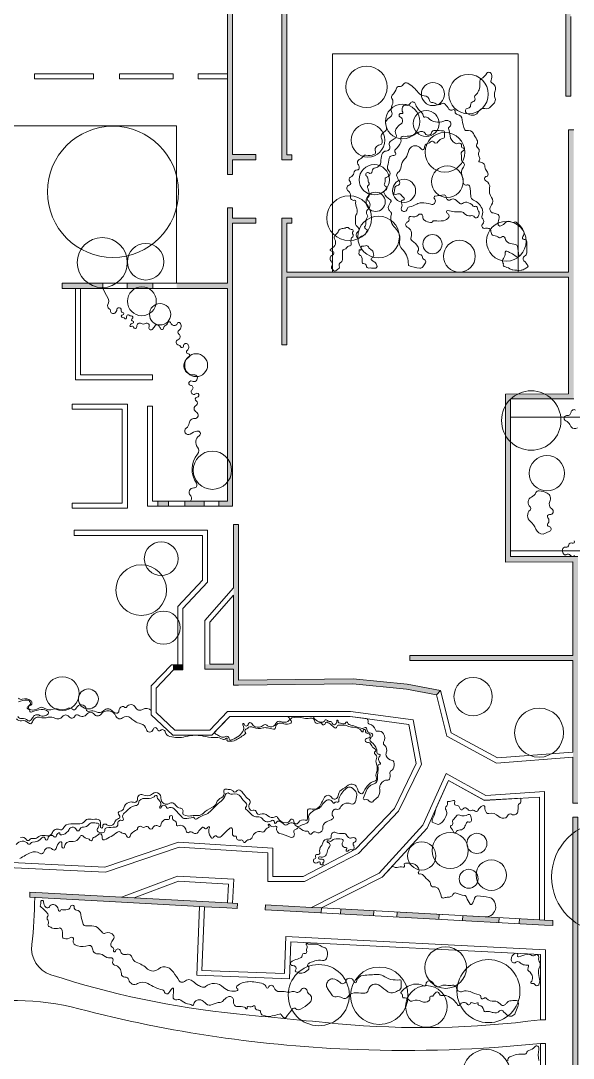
# Model space of a CAD drawing. Header units: millimetres. Extents: x 649586 to 788004, y 156365 to 293101.
# Drawn here: x 714205 to 740442, y 209742 to 258979 of the extents above; entities that cross this region are included whole.
import ezdxf

# ---------------------------------------------------------------- set-up
doc = ezdxf.new("R2010")
doc.units = ezdxf.units.MM
for name, color, linetype in [('archi', 7, 'Continuous'), ('rock', 30, 'Continuous'), ('water', 130, 'Continuous')]:
    doc.layers.add(name, color=color, linetype=linetype)
for name, color, linetype, lineweight in [('archiw', 255, 'Continuous', 0), ('plant', 90, 'Continuous', 0), ('road', 50, 'Continuous', 0)]:
    doc.layers.add(name, color=color, linetype=linetype, lineweight=lineweight)

msp = doc.modelspace()

# ---------------------------------------------------------------- hatches: boundary and pattern name
at = {"layer": 'archiw', "lineweight": 15}
h = msp.add_hatch(color=0, dxfattribs=at)
h.dxf.hatch_style = 1
h.paths.add_polyline_path([(661537, 169234), (661298, 169215), (661383, 168167), (661622, 168187)])
h.paths.add_polyline_path([(661817, 184138), (661577, 184127), (661602, 183578), (661842, 183588)])
h.paths.add_polyline_path([(661769, 185224), (661529, 185213), (661552, 184686), (661792, 184697)])
h.paths.add_polyline_path([(661125, 192974), (661365, 192988), (661314, 193881), (661074, 193868)])
h.paths.add_polyline_path([(661186, 196156), (660946, 196142), (660992, 195335), (661231, 195349)])
h.paths.add_polyline_path([(763625, 292227), (763625, 259422), (762122, 259422), (762122, 259182), (763625, 259182), (763625, 255406), (763865, 255406), (763865, 292227), (763865, 292467), (740086, 292467), (740086, 292227), (740086, 269506), (726598, 269506), (726598, 269035), (724257, 269035), (724257, 284312), (704266, 284312), (704266, 279065), (668998, 279065), (667715, 277743), (665356, 262079), (663663, 258059), (663663, 234492), (660462, 230565), (653640, 230565), (653640, 207333), (657864, 207333), (657864, 201885), (660763, 201885), (660872, 197588), (656789, 197450), (657658, 181179), (660398, 181179), (661138, 171221), (657138, 170775), (657576, 163625), (702454, 162314), (703246, 163037), (704943, 162990), (707445, 162920), (707452, 163160), (705189, 163223), (705263, 165876), (705270, 166116), (705315, 167725), (707292, 167670), (707298, 167909), (706089, 167943), (706115, 168857), (705875, 168863), (705849, 167950), (705081, 167971), (704949, 163230), (703156, 163280), (702364, 162556), (661981, 163737), (661886, 164916), (661646, 164897), (661739, 163744), (657802, 163859), (657629, 166687), (660311, 166936), (660288, 167175), (657614, 166927), (657391, 170562), (661156, 170981), (661240, 169934), (661479, 169953), (661394, 171008), (660639, 181179), (661950, 181179), (661931, 181589), (661692, 181578), (661699, 181419), (660621, 181419), (657886, 181419), (657669, 185465), (659444, 185526), (659664, 182433), (661649, 182522), (661660, 182289), (661899, 182300), (661870, 182963), (661630, 182953), (661639, 182762), (659887, 182684), (659667, 185773), (657657, 185705), (657580, 187139), (661433, 187344), (661446, 187062), (661686, 187072), (661662, 187597), (657567, 187378), (657431, 189926), (661524, 190161), (661424, 191931), (661185, 191918), (661271, 190387), (657419, 190166), (657042, 197218), (660878, 197348), (660894, 197064), (661133, 197077), (661118, 197356), (660997, 202125), (658104, 202125), (658104, 207573), (653880, 207573), (653880, 230325), (660576, 230325), (663903, 234407), (663903, 258011), (665589, 262013), (667941, 277631), (669100, 278825), (704266, 278825), (704266, 254756), (702638, 254756), (702638, 254516), (702638, 253640), (702878, 253640), (702878, 254516), (704266, 254516), (704266, 251633), (704506, 251633), (704506, 265403), (724017, 265403), (724017, 251681), (724257, 251681), (724257, 252385), (725370, 252385), (725370, 252625), (724257, 252625), (724257, 265883), (724017, 265883), (724017, 265643), (704506, 265643), (704506, 278825), (704506, 284072), (724017, 284072), (724017, 268795), (724017, 267474), (724257, 267474), (724257, 268181), (724497, 268181), (724497, 268795), (726598, 268795), (726598, 252382), (727078, 252382), (727078, 252622), (726838, 252622), (726838, 269266), (740086, 269266), (740086, 255406), (740326, 255406), (740326, 292227)])
h = msp.add_hatch(color=0, dxfattribs=at)
h.dxf.hatch_style = 1
h.paths.add_polyline_path([(763625, 292227), (763625, 259182), (763625, 255406), (763865, 255406), (763865, 292227), (763865, 292467), (740086, 292467), (740086, 292227), (740086, 255406), (740326, 255406), (740326, 259182), (740326, 292227)])
h = msp.add_hatch(color=0, dxfattribs=at)
h.dxf.hatch_style = 1
h.paths.add_polyline_path([(740662, 232779), (740662, 233019), (740662, 233306), (740662, 233546), (737465, 233546), (737465, 241038), (740463, 241038), (740463, 241278), (740463, 253800), (740223, 253800), (740223, 241278), (737225, 241252), (737225, 233280), (740422, 233306), (740422, 221849), (740662, 221849), (740662, 222089)])
h = msp.add_hatch(color=0, dxfattribs=at)
h.dxf.hatch_style = 1
h.paths.add_polyline_path([(723617, 236182), (723617, 235942), (724257, 235942), (724257, 249370), (725370, 249370), (725370, 249609), (724257, 249609), (724257, 250101), (724017, 250101), (724017, 246519), (721610, 246519), (721610, 246279), (724017, 246279), (724017, 236182)])
h = msp.add_hatch(color=0, dxfattribs=at)
h.dxf.hatch_style = 1
h.paths.add_polyline_path([(740223, 247046), (726838, 247046), (726838, 249369), (727078, 249369), (727078, 249609), (726598, 249609), (726598, 243598), (726838, 243598), (726838, 246806), (740223, 246806)])
h = msp.add_hatch(color=0, dxfattribs=at)
h.dxf.hatch_style = 1
h.paths.add_polyline_path([(718097, 246519), (716168, 246519), (716168, 246279), (716800, 246279), (717040, 246279), (718097, 246279)])
h.paths.add_polyline_path([(720485, 246519), (719266, 246519), (719266, 246279), (720485, 246279)])
h = msp.add_hatch(color=0, dxfattribs=at)
h.dxf.hatch_style = 1
h.paths.add_polyline_path([(721225, 236182), (720710, 236182), (720710, 235942), (721225, 235942)])
h.paths.add_polyline_path([(722911, 236182), (721994, 236182), (721994, 235942), (722911, 235942)])
h = msp.add_hatch(color=0, dxfattribs=at)
h.dxf.hatch_style = 1
h.paths.add_polyline_path([(724553, 235077), (724313, 235077), (724313, 228441), (722940, 228441), (722940, 228201), (724313, 228201), (724313, 227447), (724547, 227447), (729981, 227507), (732525, 227254), (733948, 226989), (734143, 227196), (732559, 227491), (729992, 227747), (724553, 227687)])
h = msp.add_hatch(color=0, dxfattribs=at)
h.dxf.hatch_style = 1
h.paths.add_polyline_path([(740422, 228852), (732688, 228852), (732688, 228612), (740422, 228612)])
h = msp.add_hatch(color=0, dxfattribs=at)
h.dxf.hatch_style = 1
h.paths.add_polyline_path([(721905, 228409), (721462, 228409), (721462, 228169), (721905, 228169)])
h = msp.add_hatch(color=0, dxfattribs=at)
h.dxf.hatch_style = 1
h.paths.add_polyline_path([(745074, 189484), (740422, 189484), (740422, 163992), (736991, 159830), (737308, 159838), (740238, 163391), (740478, 163391), (740478, 162896), (740718, 162896), (740718, 163662), (745074, 163662), (745074, 166763), (750120, 166763), (750120, 167003), (745074, 167003), (745074, 168699), (744834, 168699), (744834, 163902), (740662, 163902), (740662, 170189), (744834, 170189), (744834, 169639), (745074, 169639), (745074, 170429), (740662, 170429), (740662, 182509), (745074, 182509), (745074, 183411), (744834, 183411), (744834, 182749), (740662, 182749), (740662, 189244), (744834, 189244), (744834, 184523), (745074, 184523)])
h.paths.add_polyline_path([(740422, 190311), (740662, 190311), (740662, 221181), (740422, 221181)])
h = msp.add_hatch(color=0, dxfattribs=at)
h.dxf.hatch_style = 1
h.paths.add_polyline_path([(719584, 217355), (718983, 217387), (714645, 217621), (714632, 217381), (718419, 217177), (722686, 216947), (722926, 216934), (723998, 216876), (724489, 216849), (724502, 217089), (724266, 217102), (724026, 217115)])
h = msp.add_hatch(color=0, dxfattribs=at)
h.dxf.hatch_style = 1
h.paths.add_polyline_path([(728490, 216874), (728009, 216900), (725829, 217017), (725816, 216778), (727580, 216683), (728477, 216634)])
h = msp.add_hatch(color=0, dxfattribs=at)
h.dxf.hatch_style = 1
h.paths.add_polyline_path([(730965, 216740), (729402, 216825), (729389, 216585), (730952, 216501)])
h = msp.add_hatch(color=0, dxfattribs=at)
h.dxf.hatch_style = 1
h.paths.add_polyline_path([(736918, 216419), (735193, 216512), (735180, 216272), (736905, 216179)])
h.paths.add_polyline_path([(734076, 216572), (732085, 216680), (732072, 216440), (734063, 216333)])
h = msp.add_hatch(color=0, dxfattribs=at)
h.dxf.hatch_style = 1
h.paths.add_polyline_path([(739477, 216281), (739082, 216302), (738842, 216315), (737890, 216367), (737877, 216127), (739082, 216062), (739465, 216041)])

# ---------------------------------------------------------------- linework, layer by layer
at = {"layer": 'archi', "lineweight": 15}
for p, q in [((718893, 256458), (718893, 256218)), ((718893, 256458), (721436, 256458)), ((718893, 256218), (721436, 256218)), ((721436, 256458), (721436, 256218)), ((725370, 249609), (725370, 249370))]:
    msp.add_line(p, q, dxfattribs=at)
for points in [[(726598, 268795), (726598, 252382), (727078, 252382), (727078, 252622), (726838, 252622), (726838, 259518)], [(724017, 265403), (724017, 256458), (722627, 256458), (722627, 256218), (724017, 256218), (724017, 251681), (724257, 251681), (724257, 252385), (725370, 252385), (725370, 252625), (724257, 252625), (724257, 265883)], [(740086, 259518), (740086, 255406), (740326, 255406), (740326, 259182)], [(740662, 221849), (740422, 221849), (740422, 224028), (736796, 223750), (734436, 225028), (733948, 226989), (732525, 227254), (729981, 227507), (724553, 227447), (724553, 227447), (724313, 227447), (724313, 228201), (722940, 228201), (722940, 228441), (722940, 230521), (724313, 232074), (724313, 235077), (724553, 235077), (724553, 227687), (729992, 227747), (732559, 227491), (734143, 227196), (734643, 225189), (736848, 223994), (740422, 224268), (740422, 228612), (732688, 228612), (732688, 228852), (740422, 228852), (740422, 233306), (737225, 233280), (737225, 241252), (740223, 241278), (740223, 246806), (726838, 246806), (726838, 243598), (726598, 243598), (726598, 249609), (727078, 249609), (727078, 249369), (726838, 249369), (726838, 247046), (740223, 247046), (740223, 253800), (740463, 253800)], [(725370, 249370), (724257, 249370), (724257, 235942), (720218, 235942), (720218, 240688), (720458, 240688), (720458, 236182), (724017, 236182), (724017, 246279), (717040, 246279), (717040, 242172), (720458, 242172), (720458, 241932), (717040, 241932), (716800, 241932), (716800, 246279), (716168, 246279), (716168, 246519), (724017, 246519), (724017, 250101), (724257, 250101), (724257, 249609), (725370, 249609)], [(719028, 240543), (719028, 236089), (716655, 236089), (716655, 235849), (719028, 235849), (719268, 235849), (719268, 240543), (719268, 240783), (716655, 240783), (716655, 240543), (719028, 240543)], [(740463, 241038), (737465, 241038), (737465, 233546), (740662, 233546)], [(712565, 218847), (718230, 218568), (721726, 219756), (725936, 219491), (725936, 218132), (727677, 218132), (730250, 219464), (732150, 221460), (733235, 223699), (732835, 225803), (729862, 226202), (724027, 226202), (723181, 225318), (721529, 225318), (720643, 226148), (720643, 227312), (721462, 228169), (721905, 228169), (721905, 231084), (723071, 232336), (723071, 234796), (716742, 234796), (716742, 234556), (722831, 234556), (722831, 232431), (721665, 231178), (721665, 228409), (721359, 228409), (720403, 227409), (720403, 226044), (721434, 225078), (723283, 225078), (724130, 225962), (729846, 225962), (732632, 225588), (732984, 223732), (731951, 221599), (730104, 219659), (727619, 218372), (726176, 218372), (726176, 219716), (721694, 219998), (718196, 218810), (712501, 219090)], [(728490, 216874), (731370, 218330), (733505, 220666), (734521, 222918), (736233, 221970), (738842, 222139), (738842, 216315), (728490, 216874)], [(740422, 206095), (738007, 206226), (737895, 204168), (740422, 202334), (740422, 190311), (740662, 190311), (740662, 221181), (740422, 221181), (740422, 206095)], [(724026, 217115), (719584, 217355), (721689, 218138), (724074, 218009), (724026, 217115)], [(738889, 207786), (738889, 210443), (739129, 210443), (739129, 207529)]]:
    msp.add_lwpolyline(points, dxfattribs=at)
for points in [[(717654, 256458), (717654, 256218), (714864, 256218), (714864, 256458)], [(724313, 231712), (724313, 228441), (723180, 228441), (723180, 230430)], [(739082, 216302), (739477, 216281), (739465, 216041), (739082, 216062), (727580, 216683), (725816, 216778), (725829, 217017), (728009, 216900), (731223, 218524), (733302, 220800), (734410, 223254), (736287, 222214), (739082, 222395)], [(738889, 211572), (738889, 214665), (727028, 215262), (726962, 213515), (722562, 213682), (722686, 216947), (718419, 217177), (714632, 217381), (714645, 217621), (718983, 217387), (721653, 218380), (724327, 218236), (724266, 217102), (724502, 217089), (724489, 216849), (723998, 216876), (722926, 216934), (722811, 213912), (726731, 213764), (726797, 215514), (739129, 214893), (739129, 211572)]]:
    msp.add_lwpolyline(points, close=True, dxfattribs=at)
at = {"layer": 'archiw', "lineweight": 15}
for p, q in [((724017, 256218), (724017, 256458)), ((716800, 246279), (717040, 246279)), ((718097, 246519), (718097, 246279)), ((719266, 246519), (719266, 246279)), ((720485, 246519), (720485, 246279)), ((720710, 236182), (720710, 235942)), ((721225, 236182), (721225, 235942)), ((721994, 236182), (721994, 235942)), ((722911, 236182), (722911, 235942)), ((723617, 236182), (723617, 235942)), ((721462, 228169), (721462, 228409)), ((721462, 228409), (721905, 228409)), ((733948, 226989), (734143, 227196)), ((718983, 217387), (719584, 217355)), ((718983, 217387), (719584, 217355)), ((722686, 216947), (722926, 216934)), ((722686, 216947), (722926, 216934)), ((724026, 217115), (724266, 217102)), ((728490, 216874), (728477, 216634)), ((729402, 216825), (729389, 216585)), ((730965, 216740), (730952, 216501)), ((732085, 216680), (732072, 216440)), ((734076, 216572), (734063, 216333)), ((735193, 216512), (735180, 216272)), ((736918, 216419), (736905, 216179)), ((737877, 216127), (737890, 216367)), ((738842, 216315), (739082, 216302))]:
    msp.add_line(p, q, dxfattribs=at)
msp.add_lwpolyline([(728009, 216900), (728490, 216874), (728477, 216634)], dxfattribs=at)
at = {"layer": 'plant', "lineweight": 15}
for centre, radius in [((730626, 255840), 982), ((733779, 255497), 548), ((735469, 255497), 937), ((732337, 254197), 817), ((733459, 254105), 617), ((730695, 253306), 795), ((718585, 250862), 3112), ((734350, 252735), 940), ((730992, 251434), 718), ((734464, 251343), 753), ((732408, 250909), 548), ((729804, 249608), 1065), ((731060, 250384), 457), ((731197, 248718), 988), ((737265, 248516), 943), ((718079, 247505), 1187), ((733756, 248375), 457), ((720138, 247541), 867), ((735035, 247804), 754), ((719958, 245664), 686), ((720825, 245051), 506), ((722535, 242632), 544), ((738447, 240005), 1410), ((723306, 237648), 909), ((739192, 237505), 840), ((720875, 233449), 801), ((719928, 231958), 1201), ((720984, 230176), 790), ((716180, 227048), 801), ((735687, 226902), 910), ((717417, 226793), 473), ((738818, 225193), 1165), ((742038, 218345), 2622), ((734593, 219605), 858), ((735868, 219938), 478), ((733246, 219345), 672), ((736549, 218433), 724), ((735477, 218259), 449), ((734384, 214044), 987), ((728358, 212738), 1452), ((736417, 212927), 1496), ((731233, 212709), 1361), ((733470, 212201), 987), ((736318, 209022), 1136)]:
    msp.add_circle(centre, radius, dxfattribs=at)
at = {"layer": 'road', "lineweight": 15}
for points in [[(729009, 247046), (729009, 257408), (737820, 257408), (737820, 247046)], [(706812, 246526), (706812, 253991), (721595, 253991), (721595, 246519)], [(737465, 233826), (748449, 233826), (748449, 240163), (737465, 240163)]]:
    msp.add_lwpolyline(points, dxfattribs=at)
for points in [[(718097, 246279, -0.002494), (718346, 245836, -0.258542), (718346, 245514, 0.439374), (718412, 245315, -0.314899), (718470, 245218, 0.632673), (718674, 245103, 0.219071), (718771, 245270, -1.074871), (718971, 245237, 0.478871), (719046, 245140, -0.978671), (719046, 245025, 0.978671), (719046, 244888, -0.203945), (719161, 244836, 0.673068), (719220, 244858, -0.091125), (719246, 244981, -0.521479), (719347, 245003, 0.21945), (719451, 244970, -0.773335), (719499, 244847, 0.643942), (719525, 244721, -0.798291), (719525, 244621, 0.180758), (719395, 244535, 0.83169), (719454, 244472, -0.492329), (719558, 244435, 0.914102), (719722, 244472, -0.627563), (719930, 244610, 0.275324), (720127, 244610, -0.760332), (720297, 244446, 0.835244), (720442, 244331, 0.086352), (720565, 244483, -0.589294), (720773, 244483, 0.031547), (720858, 244350, 0.691235), (720992, 244387, -0.254242), (721089, 244532, 0.193514), (721193, 244654, -0.72083), (721311, 244654, 0.374288), (721538, 244521, 0.282581), (721653, 244625, -0.555343), (721752, 244652, -0.489513), (721722, 244291, 0.514981), (721714, 244112, -0.595842), (721670, 243843, 0.355705), (721584, 243706, 0.339123), (721705, 243584, -0.279439), (721791, 243513, 0.862304), (721932, 243541, -0.715529), (722138, 243623, -0.437777), (722104, 243335, 0.68384), (722143, 243182, -0.738212), (722179, 242993, 0.818688), (722417, 242177, -1.362204), (722349, 241874, 1.224771), (722283, 241673, -0.658013), (722343, 241467, 1.024121), (722507, 241279, -1.407842), (722580, 241109, 0.763122), (722544, 240928, -0.617351), (722544, 240740, 0.617351), (722544, 240406, -0.82479), (722459, 240103, 0.416924), (722204, 239884, -0.228684), (722064, 239642, 0.978754), (722245, 239365, -0.07699), (722574, 239505, -0.841086), (722677, 239274, 0.439117), (722598, 238750, -0.352275), (722598, 238403, 0.331152), (722546, 237030, -0.62451), (722419, 236806, 0.693543), (722263, 236454, -0.419421), (722263, 236182, -8.529434)], [(720403, 226242, 0.366151), (719992, 226294, -0.448928), (719657, 226386, 0.585545), (719230, 226409, -0.504509), (719131, 226401, 0.296031), (719027, 226432, 0.330332), (718867, 226219, -0.452374), (718756, 226122, -0.179358), (718524, 226246, 0.449058), (718155, 226246, -0.358776), (717781, 226187, 0.235937), (717487, 226208, -0.486056), (717315, 226305, 0.768934), (716841, 226355, -0.50135), (716660, 226304, 0.295749), (716393, 226325, -0.221615), (715996, 226301, 0.190087), (715753, 226301, -0.26359), (715322, 226361, 0.339856), (715065, 226361, -0.247664), (714648, 226290, -0.725217), (714648, 226483, 0.59281), (714690, 226707, 0.260607), (714270, 226781, -0.293628), (714097, 226823, 0.173985)], [(714867, 217369, -0.030893), (714729, 215134, 0.358935), (715635, 213707, 0.054043), (724443, 211850, 0.001654), (729276, 211382, 0.056516), (738889, 211572, 1.765437)], [(702526, 212282, 0.123369), (711143, 212162, -0.122359), (716957, 212093, 0.054937), (730191, 210151, 0.034733), (738889, 210443, 28.791105)]]:
    msp.add_lwpolyline(points, format="xyb", dxfattribs=at)
at = {"layer": 'rock', "lineweight": 15}
for points in [[(736346, 256497, -0.123693), (736056, 256216, 0.294101), (736003, 256111, -0.048734), (736003, 255837, -0.116209), (735917, 255587, -0.081279), (735795, 255448, 0.353488), (735767, 255316, -0.473224), (735693, 255143, 0.357522), (735570, 254967, -0.423165), (735448, 254828, 0.169436), (735360, 254793, 0.328696), (735330, 254653, 0.152231), (735396, 254578, 0.131757), (735671, 254498, 0.257193), (735907, 254621, -0.051709), (736007, 254743, -0.260125), (736246, 254809, 0.267871), (736520, 254889, 0.022729), (736697, 255091, 0.262428), (736730, 255293, -0.178784), (736730, 255645, 0.251496), (736689, 255933, 0.113048), (736586, 256022, -0.383732), (736537, 256157, 0.157414), (736557, 256439, 0.585264), (736346, 256497, 3.289663)], [(730112, 249745, 0.080181), (730096, 249560, -0.037727), (730096, 249375, 0.224067), (730137, 249269, -0.047735), (730252, 249134, -0.419091), (730224, 248978, 0.225485), (730137, 248828, 0.194268), (730181, 248683, 0.475744), (730299, 248683, -0.185444), (730481, 248787, 0.265876), (730575, 248862, -0.076761), (730650, 248991, 0.573964), (730613, 249091, -0.557187), (730553, 249238, 0.186672), (730597, 249400, -0.19186), (730663, 249635, 0.338231), (730663, 249763, -0.40034), (730692, 250028, 0.46523), (730692, 250455, -0.46523), (730692, 250595, 0.281573), (730757, 250791, 0.028164), (730677, 251067, -0.367189), (730717, 251172, 0.390673), (730748, 251266, -0.076079), (730688, 251486, 0.190365), (730619, 251614, -0.986592), (730735, 251756, 0.635165), (730895, 251835, -0.399274), (731051, 252006, 0.390435), (731308, 252278, -0.05985), (731353, 252626, -0.332044), (731564, 252797, 0.542255), (731721, 253058, -0.32346), (731753, 253243, -0.099431), (731944, 253368, 0.462826), (732024, 253604, -0.277256), (732024, 253830, -0.102845), (732268, 254094, 0.379831), (732320, 254319, 0.172318), (732233, 254396, -0.982183), (732304, 254579, 0.700233), (732351, 254635, -0.228087), (732332, 254882, -0.369021), (732492, 254967, 0.333806), (732709, 255066, -0.647648), (732937, 255048, 0.139285), (733239, 254623, -0.227676), (733317, 254461, 0.504547), (733391, 254406, -0.280966), (733556, 254364, 0.311159), (734297, 254219, -0.207621), (734543, 254219, -0.656149), (734543, 253934, 0.403377), (734512, 253859, -0.067352), (734596, 253514, 0.245966), (734828, 253164, 0.256833), (734987, 253164, -0.678173), (735138, 253039, 0.544559), (735222, 252937, -0.757016), (735259, 252847, 0.010433), (735158, 252765, 0.269832), (735119, 252655, -0.064725), (735134, 252413, 0.266799), (735206, 252263, -0.467704), (735229, 252033, 0.318886), (735163, 251623, -0.143713), (735212, 251339, 0.560076), (735410, 251184, -0.47576), (735530, 251114, -0.029041), (735573, 250663, 0.285687), (735705, 250466, -0.177782), (736110, 250072, -0.226742), (736110, 249730, 0.34889), (736146, 249571, -0.481083), (736146, 249339, 0.75727), (736236, 249127, -0.062558), (736421, 249127, -0.333134), (736521, 249031, 0.063451), (736578, 248837, 0.289914), (736662, 248781, -0.146022), (736914, 248697, 0.385311), (737029, 248712, -0.651197), (737202, 248660, 0.294537), (737394, 248430, 0.038694), (737702, 248360, -0.338608), (737793, 248267, 0.020383), (737859, 247854, -0.736412), (737728, 247783, 0.089493), (737487, 247945, -0.064559), (737339, 248033, 0.674076), (737202, 247955, -0.211856), (737127, 247697, 0.302286), (737104, 247497, -0.166391), (737120, 247379, 0.404119), (737160, 247318, -0.079117), (737423, 247213, 0.094551), (737579, 247156, 0.05588), (737961, 247137, 0.121893), (738103, 247182, -0.001861), (738267, 247281, 0.41917), (738286, 247358, 0.056061), (738102, 247590, -0.495849), (738133, 247807, 0.251098), (738234, 247966, 0.038218), (738234, 248500, 0.414637), (738116, 248602, -0.680122), (738048, 248741, 0.29024), (738090, 248974, 0.145594), (737727, 249424, 0.327951), (737633, 249421, -0.345112), (737526, 249421, 0.378125), (737227, 249404, -0.08286), (737004, 249246, -0.601933), (736872, 249343, -0.01942), (736925, 249626, 0.382644), (736824, 249807, 0.031489), (736637, 249858, -0.452774), (736496, 250109, -0.070291), (736564, 250242, 0.318735), (736564, 250593, -0.204773), (736470, 251027, 0.342243), (736288, 251388, -0.740351), (736318, 251592, 0.520295), (736391, 251739, 0.013115), (736279, 251932, -0.163175), (736246, 252072, 0.27708), (736184, 252204, 0.113066), (735990, 252277, -0.607452), (735968, 252337, 0.324201), (735987, 252495, -0.220848), (735968, 252769, 0.352813), (735912, 252942, -0.39877), (735869, 253123, 0.268693), (735869, 253324, -0.007248), (735698, 253629, 0.349588), (735377, 253765, -0.361079), (735291, 253804, -0.105136), (735172, 254279, 0.377719), (734940, 254524, -0.458743), (734842, 254661, 0.680768), (734716, 254750, -0.413792), (734538, 254787, 0.038692), (734360, 255016, 0.387509), (734177, 255034, -0.333887), (733920, 255034, 0.153049), (733717, 255106, -0.367628), (733612, 255201, 0.375077), (733368, 255419, -0.234943), (733078, 255567, 0.097326), (732587, 256016, 0.428293), (732368, 255957, -0.317014), (732174, 255861, 0.376447), (732050, 255782, -0.128178), (731846, 255443, 0.362739), (731831, 255290, -0.278222), (731847, 254981, 0.218597), (731826, 254624, -0.349662), (731763, 254421, 0.086462), (731535, 254200, 0.265818), (731526, 254114, -0.113478), (731575, 253851, -0.251962), (731505, 253732, 0.128698), (731335, 253558, 0.264384), (731335, 253406, -0.181163), (731368, 253199, -0.301582), (731257, 253089, 0.196476), (731061, 252958, 0.265336), (731047, 252777, -0.422667), (730996, 252640, -0.156309), (730593, 252599, 0.304537), (730470, 252549, -0.133718), (730282, 252388, 0.439713), (730218, 252179, -0.087934), (730278, 252017, -0.462624), (730179, 251896, 0.37098), (730017, 251752, -0.266692), (729863, 251551, 0.567257), (729836, 251367, -0.609206), (729795, 251170, 0.644132), (729753, 250900, -0.30582), (729864, 250632, 0.555979), (730047, 250460, -0.540418), (730112, 250402, 0.15001), (730160, 250080, -0.302392), (730112, 249745, 18.878522)], [(732617, 247365, 0.063591), (733157, 247235, 0.25479), (733299, 247293, 0.051483), (733429, 247492, 0.459746), (733368, 247644, -0.316114), (733277, 247767, 0.360747), (733183, 247876, -0.182921), (733070, 247941, -0.330454), (733066, 248039, 0.2935), (733071, 248241, 0.106938), (732795, 248530, -0.349454), (732738, 248713, 0.187206), (732738, 248987, 0.188338), (732552, 249190, -0.647696), (732560, 249417, 0.398465), (732637, 249588, -0.617155), (732729, 249682, 0.278452), (733090, 249769, -0.714794), (733304, 249662, 0.308058), (733381, 249508, 0.066841), (733660, 249398, 0.34056), (733752, 249438, -0.313375), (733855, 249490, 0.072124), (734278, 249490, 0.214893), (734531, 249651, 0.298469), (734531, 249769, 0.093291), (734439, 249864, -0.806456), (734483, 249967, 0.015208), (734800, 249916, 0.065518), (735075, 249916, -0.266667), (735263, 249838, 0.292304), (735571, 249728, -0.293676), (735755, 249662, 0.573153), (735932, 249684, 0.069714), (735976, 249846, 0.197716), (735950, 249941, -0.152468), (735895, 250092, 0.523258), (735777, 250165, -0.337331), (735689, 250187, 0.183264), (735384, 250367, 0.235979), (735189, 250309, -0.397369), (735060, 250309, 0.040061), (734836, 250489, 0.307318), (734627, 250489, -0.307318), (734465, 250489, -0.274899), (734403, 250622, 0.477288), (734311, 250713, 0.014976), (733873, 250650, 0.613348), (733844, 250555, -0.587022), (733767, 250265, -0.145571), (733675, 250268, 0.086926), (733230, 250338, 0.126273), (733017, 250279, -0.085749), (732663, 250150, 0.307524), (732550, 250040, -0.6909), (732283, 249996, -0.268084), (732283, 250113, 0.268084), (732283, 250334, -0.605385), (732370, 250472, 0.686491), (732411, 250557, 0.005376), (732249, 250726, 0.344086), (732057, 250752, -0.270885), (731943, 250752, -0.355489), (731925, 250798, 0.075798), (731962, 251005, -0.361617), (732096, 251159, 0.523514), (732184, 251343, -0.038732), (732063, 251600, -0.334019), (732112, 251771, 0.219792), (732268, 252063, -0.186257), (732427, 252410, 0.155751), (732595, 252728, -0.2745), (732861, 253035, -0.161902), (733015, 253035, -0.138087), (733236, 252885, 0.718156), (733378, 252941, -0.335315), (733520, 253151, 0.093745), (733693, 253248, -0.469399), (733817, 253226, 0.582151), (734016, 253226, -0.218738), (734251, 253395, 0.363289), (734331, 253494, -0.00803), (734331, 253703, 0.410212), (734282, 253754, -0.01398), (733875, 253778, 0.359037), (733709, 253663, -0.65455), (733413, 253623, 0.429602), (733110, 253689, -0.174219), (732366, 253496, 0.569012), (732260, 253351, -0.206082), (732260, 253224, -0.115411), (732002, 252874, 0.462308), (732002, 252715, -0.640456), (731969, 252597, 0.040242), (731786, 252553, 0.285231), (731702, 252452, -0.032948), (731624, 252080, 0.285336), (731690, 251854, -0.455084), (731687, 251615, -0.093031), (731559, 251542, 0.357957), (731507, 251458, -0.138641), (731476, 251238, 0.423118), (731521, 251125, -0.688856), (731517, 250921, 0.426682), (731460, 250794, 0.188235), (731739, 250500, -0.486613), (731770, 250363, 0.134914), (731660, 250112, 0.210524), (731691, 250000, 0.02063), (731781, 249899, -0.273105), (731805, 249797, 0.290202), (731982, 249145, -0.263103), (732198, 248486, 0.260713), (732306, 248152, -0.198914), (732608, 247493, 0.018974), (732617, 247365, 1.562243)], [(729167, 247111, -0.008837), (729303, 247217, 0.353527), (729332, 247335, -0.400459), (729389, 247500, 0.253101), (729480, 247636, 0.048809), (729480, 248016, -0.442579), (729592, 248140, 0.313908), (729682, 248203, -0.337892), (729819, 248290, 0.492036), (729899, 248377, -0.086807), (729899, 248634, -0.239935), (729955, 248709, 0.477813), (729983, 248832, -0.346916), (729983, 248978, 0.59294), (729946, 249065, -0.169908), (729789, 249138, 0.315015), (729651, 249160, -0.113898), (729470, 249119, 0.300666), (729296, 249006, -0.141346), (729160, 248840, 0.408203), (729113, 248601, -0.299557), (729113, 248306, -0.129181), (728928, 248140, 0.852429), (728958, 248048, -0.899473), (729009, 247859, 0.539764), (728946, 247568, -0.358767), (728968, 247317, 0.309621), (728968, 247234, 0.06774), (729075, 247116, 0.33805), (729167, 247111, -0.093194)], [(730353, 247837, -0.19528), (730418, 247534, 0.479673), (730487, 247455, -0.413537), (730619, 247334, 0.410829), (730717, 247244, -0.037029), (731015, 247233, 0.552925), (731120, 247365, 0.136664), (731015, 247517, 0.040609), (730874, 247614, -0.643729), (730886, 247728, 0.344898), (730967, 247850, 0.060771), (730934, 248007, 0.183039), (730846, 248115, -0.140329), (730715, 248249, 0.377561), (730571, 248303, -0.100662), (730426, 248279, 0.416378), (730367, 248223, 0.011102), (730366, 248123, -0.580202), (730328, 248100, 0.56602), (730272, 248068, -0.017483), (730264, 247934, 0.281548), (730302, 247854, 0.118578), (730353, 247837, 0.117263)], [(740647, 239658, -0.368723), (740348, 239702, -0.070914), (740275, 239814, 0.198141), (740092, 239984, -0.504826), (740031, 240193, -0.254483), (740149, 240245, 0.399852), (740339, 240399, -0.525216), (740548, 240506, 0.538387)], [(739017, 234606), (739326, 234753, 0.74567), (739293, 234970, -0.610862), (739237, 235126, 0.397805), (739237, 235384, -0.717246), (739320, 235541, 0.825275), (739422, 235818, -0.401798), (739329, 236159, 0.427651), (739200, 236564, 0.085089), (738822, 236675, 0.334826), (738665, 236583, -0.187314), (738462, 236371, 0.530246), (738388, 235910, -0.432455), (738388, 235753, 0.433179), (738389, 235230, -0.090144), (738672, 234849, 0.253762), (739017, 234606, 0.33009)], [(740061, 233619, -0.325033), (739928, 233879, -0.409797), (740085, 233995, 0.417011), (740229, 234105, -0.522293), (740397, 234192, 0.786621), (740484, 234290, -0.533941)], [(740507, 233608, -0.510763), (740314, 233608, 0.399775), (740104, 233647, 0.002553), (740061, 233619, 3.515567)], [(714095, 226655, -0.122977), (714520, 226734, -0.276617), (714651, 226644, -0.153641), (714663, 226552, -0.195424), (714636, 226510, 0.052181), (714531, 226417, 0.593938), (714567, 226309, -0.37959), (714636, 226224, 0.532178), (714705, 226172, -0.046911), (715182, 226290, -0.2233), (715508, 226192, -0.446245), (715508, 226091, -0.099057), (715334, 225988, -0.223683), (715099, 226013, 0.41943), (714793, 225935, -0.072841), (714660, 225768, -0.395871), (714545, 225768, 0.214346), (714254, 225868, -0.267552), (714062, 225957, 0.590307)], [(723413, 225213), (724130, 225962), (726839, 225962, -0.821523), (726886, 225724, -0.197864), (726551, 225724, 0.410909), (726321, 225630, -0.340699), (726039, 225471, -0.161012), (725890, 225546, 0.412931), (725727, 225546, -0.315257), (725332, 225477, -0.160714), (725174, 225627, 0.737499), (725009, 225595, -0.900364), (724815, 225595, 1.279196), (724750, 225571, -0.305136), (724750, 225242, -0.188278), (724173, 224842, -0.505445), (724097, 224907, 0.61862), (723926, 225007, -0.297374), (723691, 225007, 0.048697), (723511, 225100, -0.240873), (723413, 225213, -1.714203)], [(728086, 225962), (729846, 225962), (730611, 225859, -0.477822), (730700, 225713, 0.457594), (730767, 225594, -0.290324), (731049, 225324, 0.408048), (731156, 225257, -0.32533), (731438, 225135, -0.272644), (731438, 224746, 0.378991), (731464, 224612, -0.342137), (731563, 224235, 0.203699), (731563, 224092, 0.251008), (731837, 223872, -0.275627), (731915, 223804, -0.192927), (731891, 223476, -0.172567), (731805, 223391, 0.363587), (731739, 223250, -0.175885), (731716, 222993, -0.295659), (731641, 222946, 0.288446), (731288, 222732, 0.162512), (731254, 222490, -0.285404), (731089, 222071, 0.054566), (730924, 221918, -0.456838), (730794, 221918, 0.255096), (730542, 222013, -0.591968), (730478, 222097, 0.0279), (730603, 222420, -0.251854), (730943, 222745, 0.144664), (731083, 222832, 0.201588), (731147, 223021, -0.069909), (731170, 223346, 0.105031), (731170, 223610, -0.496695), (731241, 223693, 0.724501), (731272, 223769, -0.445402), (731261, 224078, 0.720918), (731219, 224166, -0.46556), (731116, 224260, 0.232892), (730927, 224697, 0.038559), (730839, 224760, -0.520422), (730827, 224951, 0.096919), (730911, 225050, 0.56703), (730847, 225162, -0.395009), (730637, 225367, 0.589119), (730519, 225425, -0.234444), (730359, 225401, 0.004498), (729814, 225573, -0.275202), (729720, 225676, 0.817714), (729646, 225676, -0.385684), (729555, 225609, -0.044795), (729333, 225652, -0.38533), (729271, 225753, 1.199577), (729211, 225753, -0.268791), (729153, 225593, -0.546128), (728998, 225640, 0.335806), (728888, 225724, -0.214737), (728735, 225793, 0.572659), (728649, 225777, -0.359158), (728498, 225686, -0.063134), (728302, 225741, -0.202456), (728086, 225962, -1.787828)], [(714170, 219216, -0.046801), (714694, 219504, -0.255132), (715098, 219467, 0.5299), (715318, 219556, -0.620681), (715711, 219656, 0.628082), (715889, 219703, -0.155145), (716051, 220002, -0.690538), (716161, 219949, 0.041045), (716161, 219776, 0.921146), (716287, 219776, -0.440761), (716612, 220028, 0.246657), (716937, 220132, 0.111387), (717022, 220270, -0.563628), (717151, 220298, 0.151625), (717404, 220155, -0.213433), (717481, 220099, 0.776661), (717612, 220134, -0.320841), (717666, 220213, 0.123159), (717890, 220363, -0.570779), (718055, 220330, -0.086224), (718079, 220177, 0.545586), (718182, 220109, 0.060211), (718793, 220472, -0.340516), (718958, 220472, 0.125042), (719125, 220400, -0.323767), (719228, 220297, 0.788377), (719399, 220284, -0.237444), (719659, 220548, 0.260613), (719755, 220654, -0.552498), (719955, 220724, 0.349582), (720117, 220724, -0.49384), (720291, 220681, 0.65676), (720481, 220681, -0.489985), (720743, 220748, 0.593591), (720858, 220798, -0.232151), (721008, 221045, -0.213852), (721174, 221070, 0.56983), (721272, 221164, -1.259114), (721419, 221164, 0.400009), (721509, 221012, -0.440426), (721596, 220838, 0.672307), (721663, 220775, -0.140133), (721798, 220796, -0.350592), (722066, 220520, 0.562489), (722191, 220459, -0.334347), (722398, 220445, 0.440323), (722626, 220471, -0.043014), (722811, 220684, -0.511825), (722927, 220663, 0.541193), (723040, 220648, -0.099156), (723128, 220718, -0.74164), (723172, 220672, 0.230553), (723155, 220395, 0.02627), (723241, 220215, 0.665509), (723365, 220228, -0.56233), (723520, 220267, 0.407182), (723719, 220267, -0.008441), (724134, 220659, -0.590098), (724258, 220617, -0.089221), (724258, 220397, 0.540626), (724375, 220286, -0.490152), (724450, 220225, 0.558548), (724649, 220098, -0.521394), (724765, 220033, 0.722757), (724876, 220008, -0.244673), (725043, 220110, 0.323122), (725194, 220236, -0.432215), (725639, 220481, 0.395293), (725817, 220565, -0.243985), (725945, 220676, 0.624067), (725972, 220797, -1.216997), (726016, 220834, 0.404808), (726282, 220753, -0.679029), (726363, 220683, 0.437277), (726504, 220413, -0.042454), (727006, 220232, 0.480398), (727195, 220326, 0.17497), (727177, 220462, -0.459756), (727223, 220578, 0.140836), (727342, 220661, -0.475573), (727458, 220661, 0.254474), (727814, 220515, -0.443692), (727890, 220447, 0.773432), (728034, 220411, -0.430292), (728241, 220466, 0.380174), (728502, 220512, 0.200104), (728544, 220659, -0.330151), (728719, 220967, 0.000848), (729012, 221096, 0.496724), (729039, 221211, -0.379912), (729050, 221518, -0.289994), (729202, 221556, 0.365003), (729366, 221621, -0.155676), (729567, 221817, -0.235449), (729878, 221817, 0.445491), (730085, 221899, 0.068586), (730159, 222231, 0.173583), (730115, 222395, 0.097971), (729918, 222586, 0.296041), (729727, 222586, 0.144581), (729339, 222133, 0.13703), (729313, 221958, -0.559567), (729237, 221897, 0.304268), (729099, 221863, -0.559867), (729030, 221876, 0.44906), (728746, 221983, 0.14548), (728509, 221753, -0.178602), (728287, 221564, 0.076043), (727983, 221396, 0.285678), (727879, 221117, -0.408018), (727713, 220861, 0.071342), (727440, 220758, -0.400736), (727243, 220810, 0.213841), (727091, 220913, 0.252199), (726889, 220847, -0.429549), (726704, 220847, 0.077905), (726528, 220982, 0.445701), (726342, 220917, -0.898986), (726248, 220944, 0.668388), (726131, 221020, -0.4107), (725682, 221100, 0.282169), (725448, 221200, -0.246161), (725181, 221293, 0.036349), (724897, 221557, -0.48082), (724897, 221664, 0.48082), (724897, 221869, -0.085687), (724654, 222142, 0.354467), (724267, 222277, -0.272177), (724101, 222308, 0.542939), (723931, 222259, -0.146259), (723722, 221947, 0.031279), (723194, 221451, -0.128486), (722963, 221305, 0.08936), (722566, 221096, -0.559996), (722454, 221138, 0.441348), (722391, 221177, -0.07197), (721994, 221121, -0.223513), (721848, 221191, 0.030949), (721485, 221581, 0.340292), (721207, 221610, -0.534825), (721126, 221647, 0.853167), (720881, 221647, -1.346258), (720809, 221682, 0.281505), (720848, 221881, 0.15836), (720731, 222030, -0.318596), (720691, 222134, 0.820677), (720580, 222188, -0.143518), (720482, 222115, -0.125275), (720112, 222075, 0.395946), (719795, 221853, -0.339476), (719652, 221730, 0.135326), (719475, 221671, 0.06055), (719088, 221334, 0.352298), (719076, 221123, -0.743394), (719001, 221026, 0.605277), (718813, 220861, -0.474799), (718698, 220708, 0.017908), (718280, 220677, 0.431213), (718192, 220560, -0.349792), (718135, 220456, -0.258908), (717885, 220485, -0.409501), (717858, 220638, 0.120717), (717922, 220805, 0.397394), (717856, 220896, 0.052151), (717602, 220916, 0.222151), (717443, 220836, -0.231209), (717184, 220713, 0.323216), (716993, 220577, -0.715548), (716858, 220577, 0.359453), (716648, 220706, 0.251509), (716500, 220598, -0.211371), (716219, 220358, -0.121824), (716089, 220351, -0.478533), (716059, 220407, 0.694126), (716022, 220443, 0.233178), (715887, 220271, -0.646466), (715795, 220251, 0.71483), (715492, 220154, -0.980007), (715372, 220154, 0.702531), (715213, 220208, -0.234143), (714765, 219998, 0.304918), (714671, 219937, -0.556711), (714550, 219919, 0.496295), (713996, 219890, -0.52937)], [(733748, 220950), (733981, 220848, 0.259726), (734107, 220859, 0.074204), (734281, 221021, 0.096128), (734423, 221293, 0.200876), (734400, 221511, -0.342019), (734432, 221713, 0.30269), (734467, 221867, -0.513778), (734507, 221926, 0.086862), (734752, 221978, -0.676846), (734817, 221910, 0.141151), (734802, 221811, 0.3738), (734866, 221753, -0.36436), (735073, 221577, 0.693741), (735187, 221555, -0.559324), (735430, 221555, 0.366666), (735597, 221500, -0.267025), (735778, 221475, 0.46626), (735915, 221505, -0.152267), (736136, 221726, -0.606454), (736251, 221647, 0.200146), (736320, 221393, 0.294669), (736435, 221354, -0.262384), (736902, 221222, 0.31003), (737243, 221157, 0.227342), (737318, 221245, -0.51188), (737515, 221320, 0.525855), (737805, 221437, 0.072726), (737825, 221711, -0.332597), (737905, 221836, 0.266564), (737952, 221893, 0.117831), (737940, 222081), (736208, 221984), (734521, 222918), (733936, 221620), (733835, 221261), (733761, 221096, 0.165998), (733748, 220950, 0.893418)], [(734936, 221285), (734748, 221073, 0.276455), (734720, 220922, -0.454296), (734644, 220784, 0.573595), (734618, 220703, -0.078169), (734774, 220460, 0.650555), (734871, 220460, -0.313441), (735064, 220578, 0.303003), (735270, 220698, -0.006675), (735380, 220914, -0.403571), (735490, 220951, 0.561462), (735610, 221029, 0.077567), (735565, 221266, 0.463117), (735456, 221308, -0.216781), (735049, 221277, 0.141244), (734936, 221285, -2.270172)], [(728530, 218920, -0.593493), (728425, 219004, 0.765755), (728323, 219051, -0.466277), (728123, 219051, -0.541099), (728171, 219207, 0.494417), (728207, 219301, -0.733233), (728301, 219410, 0.627033), (728407, 219501, -0.243669), (728476, 219813, 0.116363), (728548, 219958, -0.388845), (728821, 220144, 0.526909), (728952, 220285, -0.60992), (729159, 220460, 0.129119), (729522, 220409, -0.339619), (729693, 220307, 0.434051), (729944, 220209, -0.531909), (730129, 220100, -0.364783), (730056, 220002, 0.494803), (729998, 219871, -0.122684), (730038, 219719, -0.501211), (729929, 219635, 0.295034), (729740, 219577, -1.149557), (729675, 219650, 0.777986), (729642, 219741, -0.390022), (729464, 219875, -0.219561), (729498, 220009, 0.572657), (729450, 220140, 0.087425), (729093, 220140, 0.184918), (729003, 220086, -0.392053), (728821, 220057, 1.233055), (728792, 219984, -0.575754), (728868, 219777, 0.149364), (728759, 219516, -0.258764), (728621, 219316, -0.198533), (728430, 219303, 1.391441), (728430, 219189, -0.321851), (728596, 219138, -0.438907), (728579, 219046, 0.414439), (728561, 218966, -0.419067), (728553, 218928, -0.09646), (728530, 218920, -3.974662)], [(731840, 218845), (731370, 218330), (728490, 216874), (736263, 216454, 0.410309), (736758, 216892, 0.177032), (736653, 217251, 0.19931), (736447, 217376, 0.014725), (735901, 217442, 0.371439), (735758, 217340, -0.096278), (735626, 217053, -0.512553), (735547, 217053, -0.076876), (735379, 217384, 0.290115), (735277, 217468, -0.068353), (734877, 217575, 0.409872), (734724, 217514, -0.322998), (734499, 217381, 0.134019), (734309, 217348, -0.517824), (734162, 217431, 0.114666), (734052, 217754, 0.282966), (733811, 217873, -0.445352), (733668, 218006, 0.218353), (733612, 218134, -0.02731), (733317, 218426, 0.262677), (733140, 218485, -0.665708), (733089, 218562, 0.281245), (733097, 218761, 0.264328), (732697, 219002, 0.013412), (732475, 219002, 0.599457), (732424, 218899, -0.690484), (732364, 218811, 0.138107), (732073, 218798, -0.264618), (731917, 218829, 0.264618), (731840, 218845, 7.690199)], [(727190, 214404, 0.037316), (727488, 214502, 0.306129), (727573, 214631, -0.495353), (727681, 214716, 0.533496), (727783, 214806, -0.122088), (727805, 215004, 0.318141), (727774, 215118, -1.212988), (727841, 215173, 0.274508), (727875, 215152, 0.002144), (728205, 215152, -0.146315), (728426, 215087, 0.076034), (728626, 214997, -0.257823), (728748, 214877, -0.182184), (728718, 214474, -0.36143), (728535, 214386, 0.163105), (728166, 214359, -0.02169), (727948, 214278, 0.188619), (727836, 214187, 0.358898), (727849, 214114, -0.461093), (727849, 213932, -0.084349), (727609, 213789, -0.240614), (727395, 213811, 0.150961), (727287, 213842, -0.645722), (727252, 213916, 0.677701), (727133, 214136, -0.775509), (727062, 214323, -0.027498), (727190, 214404, -0.354071)], [(737720, 214724, 0.387456), (737495, 214408, 0.222043), (737572, 214284, 0.343252), (737712, 214296, -0.390519), (737886, 214296, 0.106701), (738082, 214181, 0.096293), (738285, 214155, -0.516109), (738323, 214109, 0.012647), (738288, 213969, 0.315215), (738325, 213878, -0.224572), (738505, 213592, -0.202379), (738435, 213351, 0.73612), (738478, 213287, -0.351549), (738628, 213226, 0.589663), (738802, 213226, 0.184371), (738839, 213491, -0.046701), (738791, 213857, -0.138071), (738847, 214090, 0.307354), (738826, 214341, -0.209378), (738796, 214448, 0.097775), (738789, 214595, 0.598651), (738626, 214636, -0.376633), (738477, 214619, 0.201643), (738246, 214668, 0.047724), (737849, 214553, -0.720669), (737798, 214612, 0.654959), (737720, 214724, 1.874586)], [(728778, 213048), (728974, 212749, 0.308006), (729187, 212660, -0.191503), (729476, 212610, 0.39582), (729742, 212664, -0.268298), (730148, 212851, 0.031024), (730551, 212838, 0.355804), (730701, 212968, -0.567992), (731267, 213184, 0.004349), (731638, 212897, 0.266687), (731925, 212859, 0.010303), (732158, 212961, 0.299365), (732275, 213149, -0.01273), (732275, 213382, 0.455974), (732189, 213461, -0.180089), (731412, 213652, 0.164338), (731161, 213722, 0.006922), (730471, 213675, 0.345791), (730149, 213377, -0.853607), (730017, 213377, 0.807833), (729640, 213398, -0.594476), (729368, 213333, 0.192614), (729020, 213506, 0.221696), (728824, 213433, 0.145001), (728730, 213256, 0.218219), (728778, 213048, 1.003806)], [(737794, 212474, -0.220665), (737812, 212191, -0.003648), (737691, 211887, -0.510009), (737310, 211793, -0.019717), (737100, 211985, 0.411091), (736947, 211985, -0.268727), (736638, 211905, -0.005772), (736468, 211954, 0.147622), (736284, 211954, -0.491122), (736190, 212021, 0.381149), (735966, 212254, -0.580424), (735926, 212339, 0.787298), (735893, 212376, -0.248875), (735652, 212376, 0.508535), (735542, 212323, -0.659198), (735422, 212295, 0.549428), (735049, 212269, -0.594226), (734950, 212269, 0.188624), (734443, 212697, 0.114229), (734209, 212720, -0.388569), (734067, 212820, 0.498321), (733940, 212878, 0.175744), (733811, 212734, -0.401326), (733710, 212688, 0.603645), (733631, 212614, -0.292465), (733587, 212473, -0.311739), (733240, 212440, 0.231725), (732828, 212463, -0.352071), (732619, 212522, 0.295861), (732399, 212610, -0.574857), (732334, 212683, 0.36253), (732286, 212804, -0.459276), (732269, 212883, -0.184461), (732859, 213250, -0.175675), (733342, 213174, 0.603428), (733449, 213244, -0.547105), (733661, 213411, -0.224067), (733816, 213259, 0.456173), (734093, 213154, -0.166905), (734403, 213206, 0.083364), (734715, 213206, -0.419735), (734902, 213070, 0.486452), (735185, 212908, -0.205506), (735542, 212902, 0.047584), (735968, 212757, -0.355367), (736060, 212638, 0.697683), (736194, 212584, -0.445419), (736327, 212584, 0.242473), (736689, 212447, -0.282612), (736968, 212317, 0.420152), (737196, 212272, 0.110095), (737289, 212372, -0.239944), (737433, 212465, -0.015412), (737702, 212483, -0.071496), (737794, 212474, -4.41073)], [(738812, 209638, -0.112932), (738812, 210157, 0.304354), (738753, 210310, 0.395052), (738613, 210290, -0.163741), (738326, 210108, 0.278503), (738241, 210023, -0.368406), (738114, 209932, 0.128548), (737438, 209814, 0.357062), (737343, 209622, -0.036251)]]:
    msp.add_lwpolyline(points, format="xyb", dxfattribs=at)
msp.add_lwpolyline([(727955, 212759, -0.410833), (727904, 212348, -0.03757), (727493, 212069, -0.324081), (727274, 212093, 0.451736), (727093, 212072, -0.019138), (726803, 211687, -0.47459), (726669, 211687, -0.006131), (726566, 211818, 0.316169), (726489, 211841, -0.020338), (726151, 211747, -0.160101), (725698, 211785, -0.281071), (725594, 211930, 0.427969), (725476, 212028, -0.505), (725337, 212176, 0.632226), (725262, 212229, -0.186561), (725012, 212195, 0.613608), (724960, 212134, -1.051779), (724893, 212110, 0.258156), (724832, 212169, 0.096865), (724520, 212191, -0.353359), (724317, 212318, -0.130749), (724306, 212468, 0.416348), (724166, 212671, 0.176354), (724017, 212645, 0.096562), (723812, 212468, -0.210093), (723676, 212395, 0.099992), (723294, 212287, -0.319499), (723010, 212328, 0.013347), (722872, 212453, 0.479415), (722439, 212372, 0.085176), (722409, 212281, -0.625132), (722335, 212258, 0.194571), (722217, 212312, -0.177821), (721871, 212458, 0.271328), (721613, 212516, -0.541564), (721441, 212656, 0.020243), (721466, 213030, 0.710139), (721394, 213057, 0.033515), (721244, 212850, -0.67332), (721027, 212889, 0.278558), (720940, 212982, -0.068202), (720240, 213287, 0.283138), (719756, 213285, -0.514976), (719336, 213460, 0.375909), (719148, 213596, -0.451849), (718985, 213750, 0.364381), (718659, 214166, -0.504073), (718578, 214344, 0.613712), (718463, 214513, -0.22051), (718140, 214616, 0.230613), (717865, 214697, -0.376141), (717651, 214830, 0.027322), (717579, 215027, 0.380799), (717433, 215095, -0.122572), (716906, 215070, -0.227567), (716715, 215214, -0.220607), (716708, 215367, 0.721464), (716585, 215474, -0.190268), (716261, 215420, -0.40044), (716185, 215533, 0.157406), (716134, 215880, 0.393424), (716024, 215922, -0.196128), (715712, 215922, 0.000838), (715547, 215989, -0.437032), (715505, 216100, 0.284122), (715485, 216307, -0.334748), (715485, 216477, 0.334748), (715485, 216595, 0.06694), (715170, 216915, -0.321513), (715136, 217025, 0.088461), (715158, 217163, -1.022281), (715290, 217163, 0.225039), (715406, 216903, 0.469978), (715566, 216930, -0.483201), (715891, 216979, -0.188895), (715996, 216762, 0.737313), (716075, 216743, -0.334582), (716192, 216792, 0.176342), (716493, 216823, 0.261245), (716563, 216924, -1.003333), (716744, 216906, 0.417311), (716855, 216771, -0.35994), (717066, 216559, 0.064241), (717171, 216099, 0.316835), (717274, 216028, -0.00394), (717582, 216028, -0.200452), (717921, 215883, -0.018766), (718090, 215695, 0.352048), (718214, 215671, -0.403377), (718620, 215551, -0.26435), (718620, 215428, -0.012302), (718499, 215226, 0.431508), (718552, 215017, -0.357063), (718617, 214852, 1.046665), (718699, 214830, -0.803357), (718942, 214830, 0.440563), (719223, 214668, -0.435577), (719503, 214509, 0.254868), (719692, 214299, -0.101955), (720228, 213977, 0.390761), (720744, 213977, -0.295244), (721179, 214052, -0.143208), (721461, 213820, -0.007094), (721725, 213422, 0.469393), (721978, 213391, -0.396399), (722393, 213391, 0.05015), (722639, 213202, 0.067845), (722837, 213114, 0.249306), (722979, 213143, -0.387818), (723833, 213104, 0.291806), (724492, 212958, 0.699699), (724492, 213037, -0.580444), (724470, 213166, -0.160402), (725007, 213374, -0.099081), (725718, 213270, -0.251887), (725863, 213109, 0.784195), (725974, 213109, -0.784195), (726223, 213109, 0.380773), (726517, 212907, -0.097361), (726786, 212889, 0.155078), (727052, 212901, -0.210767), (727240, 212889, 0.430478), (727514, 212984, -0.763936), (727801, 212938, 0.309342)], format="xyb", close=True, dxfattribs=at)
at = {"layer": 'water', "lineweight": 15}
msp.add_lwpolyline([(714201, 220222, -0.335485), (714481, 220111, 0.553391), (714626, 220109, -0.3193), (714783, 220171, 0.236219), (715002, 220221, -0.179462), (715283, 220318, -0.043803), (715440, 220300, 0.373885), (715708, 220453, -0.445675), (716043, 220592, 0.40656), (716219, 220652, -0.290472), (716582, 220868, 0.015069), (717017, 220868, 0.234871), (717241, 220987, -0.266021), (717455, 221086, 0.043578), (717815, 221086, -0.437349), (717992, 220926, -0.004382), (717992, 220718, 1.089461), (718096, 220726, -0.723999), (718288, 220826, 0.407213), (718581, 220826, 0.101493), (718673, 220962, -0.236395), (718853, 221118, 0.643516), (718881, 221274, -0.68117), (718925, 221462, 0.305333), (719102, 221623, -0.249095), (719334, 221883, -0.160632), (719556, 221891, 0.542004), (719757, 222064, -0.593247), (719998, 222240, 0.286189), (720469, 222297, -0.351761), (720775, 222297, -0.24448), (720865, 222091, 0.271218), (720996, 221830, 0.296347), (721249, 221830, -0.428414), (721553, 221758, 0.240382), (721779, 221613, -0.487495), (721904, 221415, 0.377579), (721954, 221290, 0.156721), (722272, 221239, -0.020338), (722520, 221267, -0.035529), (722622, 221267, 0.223247), (722878, 221366, -0.10742), (723276, 221635, 0.210708), (723502, 221865, -0.202223), (723730, 222105, 0.399765), (723848, 222386, -0.600562), (723962, 222516, 0.051629), (724153, 222491, -0.246351), (724300, 222410, 0.539752), (724446, 222410, -0.469091), (724662, 222434, -0.054475), (724808, 222260, 0.095162), (725046, 222018, -0.422393), (725079, 221826, 0.243576), (725046, 221614, 0.393385), (725242, 221508, -0.429729), (725406, 221406, 0.487167), (725577, 221320, -0.328059), (725937, 221251, 0.355365), (726280, 221202, -0.441996), (726402, 221165, 0.30283), (726819, 220918, 0.277751), (726994, 221036, -0.826254), (727169, 220992, 0.786176), (727391, 220925, -0.382672), (727738, 221036, 0.513362), (727818, 221082, 0.048277), (727818, 221460, -0.549813), (727969, 221579, 0.375379), (728444, 221765, -0.007096), (728637, 222126, -0.588946), (728955, 222126, 0.751326), (729275, 222199, -0.231395), (729424, 222464, 0.003537), (729755, 222696, -0.53238), (730192, 222531, 0.129806), (730299, 222331, 0.551914), (730486, 222366, -0.131273), (730806, 222799, -0.13453), (731010, 222886, 0.478673), (731098, 223032, -0.177916), (731098, 223306, 0.17827), (731097, 223706, -0.178625), (731097, 223965, 0.344824), (731026, 224187, -0.529992), (731026, 224287, 0.586098), (731014, 224433, -0.206129), (730842, 224621, 0.340324), (730671, 224734, -1.076911), (730671, 224931, 0.552451), (730792, 225095, 0.325597), (730694, 225157, -0.478021), (730581, 225281, 1.163065), (730468, 225281, -0.787914), (730397, 225252, 0.251313), (729990, 225451, -0.14066), (729704, 225522, 0.171506), (729533, 225553, -0.0788), (729323, 225553, 0.443361), (729216, 225467, -0.593394), (729121, 225422, -0.02722), (728935, 225574, 0.096582), (728754, 225685, 0.484378), (728659, 225627, -0.726735), (728525, 225601, 0.441601), (728336, 225645, -0.566681), (728171, 225721, 0.472035), (727927, 225881, -0.152084), (727656, 225881, 0.143497), (727078, 225891, 0.581314), (727041, 225747, -0.500798), (727027, 225639, -0.227886), (726701, 225616, 0.183562), (726412, 225621, 0.293681), (726316, 225495, -0.11861), (726283, 225394, -0.302857), (726204, 225358, -0.024355), (725921, 225417, 0.128731), (725701, 225417, -0.154228), (725260, 225440, 0.100345), (725081, 225468, 0.241003), (724984, 225413, -0.187547), (724899, 225352, 0.622481), (724869, 225211, -0.485985), (724869, 225136, -0.045253), (724428, 224850, -0.169359), (724041, 224792, -0.551111), (724006, 224880, 1.04313), (723946, 224920, -0.424237), (723783, 224884, 0.164427), (723488, 224960, -0.082624), (722997, 225006, 0.129435), (722017, 225006, -0.134513), (721288, 225013, -0.264603), (721069, 225236, 0.5669), (720846, 225301, -0.582637), (720696, 225348, 0.808181), (720489, 225348, -0.808181), (720172, 225348, 0.291008), (719905, 225618, -0.07824), (719618, 225734, -0.05855), (719433, 225876, 0.381298), (719030, 225894, -0.51143), (718725, 225976, 0.59505), (718018, 226071, -0.508146), (717691, 226071, 0.508146), (717338, 226071, -0.427428), (716948, 226019, 0.48142), (716781, 225981, -0.56283), (716494, 225954, 0.502496), (716183, 225954, -0.375995), (715832, 225878, 0.18907), (715510, 225921, -0.120665), (715099, 225921, 0.426984), (714764, 225708, -0.617793), (714567, 225654, 0.273739), (714247, 225755, -0.309259), (714001, 225851, 0.685767)], format="xyb", dxfattribs=at)

doc.saveas('drawing.dxf')
